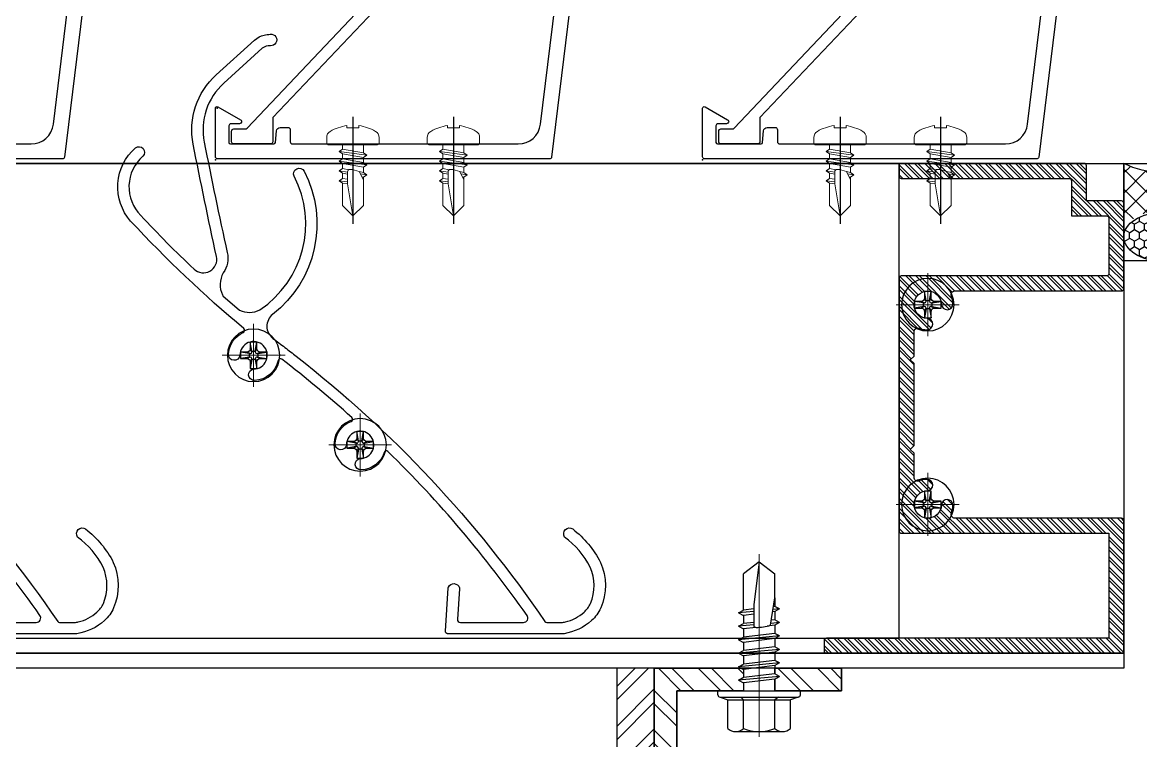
# Model space of a CAD drawing. Header units: millimetres. Extents: x 652937 to 1670132, y 1473552 to 2851037.
# Drawn here: x 720430.4 to 720579.7, y 1525808 to 1525903.7 of the extents above; entities that cross this region are included whole.
import ezdxf

# ---------------------------------------------------------------- set-up
doc = ezdxf.new("R2010")
doc.units = ezdxf.units.MM
doc.set_wipeout_variables(frame=1)
doc.linetypes.add('CENTER', pattern=[50.800000000000004, 31.75, -6.35, 6.35, -6.35])
for name, color, linetype in [('010 - ASPG_ACCESSORIES_CUT_COLOR_1', 7, 'Continuous'), ('010 - ASPG_ACCESSORIES_HATCH_', 7, 'Continuous'), ('010 - ASPG_ACCESSORIES_MAIN_COLOR_1', 7, 'Continuous'), ('010 - ASPG_ACCESSORIES_SUB_COLOR_1', 7, 'Continuous'), ('010 - ASPG_EXTR_MAIN_COLOR_2', 7, 'Continuous'), ('010 - ASPG_FRAMING_CUT_COLOR_4', 7, 'Continuous'), ('010 - ASPG_FRAMING_HATCH_', 7, 'Continuous'), ('010 - ASPG_FRAMING_MAIN_COLOR_2', 7, 'Continuous'), ('010 - ASPG_FRAMING_SUB_COLOR_2', 7, 'Continuous'), ('010 - ASPG_FRAMING_WIPEOUT_', 7, 'Continuous'), ('BOLT & SCREW', 7, 'Continuous'), ('Center Line', 7, 'CENTER')]:
    doc.layers.add(name, color=color, linetype=linetype)
doc.layers.add('010 - ASPG_ACCESSORIES_DEF_SUB', color=7, linetype='Continuous', plot=False)
doc.layers.add('010 - ASPG_EXTR_DEF_SUB', color=7, linetype='Continuous', plot=False)
doc.layers.add('12-GRID', color=7, linetype='CENTER', lineweight=13)
doc.layers.add('SCREW', color=7, linetype='Continuous', lineweight=5)

# ---------------------------------------------------------------- blocks, each defined once
blk = doc.blocks.new('*U9351')
at = {"layer": '12-GRID', "color": 7, "linetype": 'CENTER'}
for p, q in [((5.684341886080801e-14, -6.200000000000029), (5.684341886080801e-14, 2.200000000000029)), ((-4.199999999999973, -2), (4.200000000000085, -2))]:
    blk.add_line(p, q, dxfattribs=at)
at = {"layer": 'BOLT & SCREW', "color": 7}
for p, q in [((-0.2288719817826677, -1.446462371730204), (-0.4418749999998197, -0.2325000000002947)), ((-0.2288719817826677, -1.542256036434869), (-0.4418749999998197, -1.116250000000048)), ((0.2288719817822642, -1.446462371730562), (0.4418749999996946, -0.2324999999999764)), ((0.2288719817822642, -1.542256036434869), (0.4418749999996946, -1.116250000000048)), ((-0.553537628269381, -1.771128018217196), (-1.767499999999847, -1.558125000000442)), ((-0.553537628269381, -2.228871981782805), (-1.767500000000483, -2.441875000000354)), ((-0.4577439635652332, -1.771128018217196), (-0.8837500000000146, -1.558125000000442)), ((-0.4577439635652332, -2.228871981782805), (-0.8837500000000146, -2.441875000000354)), ((-0.2288719817826677, -2.457743963565131), (-0.4418749999998197, -2.883750000000271)), ((-0.2288719817821107, -2.553537628269438), (-0.4418749999998197, -3.767500000000023)), ((0.4418749999996946, -2.883750000000271), (0.2288719817829008, -2.457743963565131)), ((0.2288719817829008, -2.553537628269438), (0.4418749999999732, -3.767500000000023)), ((0.4577439635647103, -1.771128018217196), (0.8837499999994917, -1.558125000000442)), ((0.4577439635647103, -2.228871981782805), (0.8837500000001283, -2.441874999999877)), ((0.5535376282692559, -1.771128018217196), (1.767500000000001, -1.558125000000124)), ((0.5535376282692559, -2.228871981782805), (1.767500000000001, -2.441874999999877))]:
    blk.add_line(p, q, dxfattribs=at)
for points in [[(-1.767500000000006, -1.558125000000442), (-0.8837500000001342, -1.558125000000442, 0.4142135623730394), (-0.4418749999998197, -1.116250000000048), (-0.4418749999998197, -0.2325000000002947), (0.4418749999996946, -0.2324999999999764), (0.4418749999996946, -1.116250000000048, 0.4142135623731505), (0.8837500000000089, -1.558125000000442), (1.76750000000012, -1.558125000000124), (1.76750000000012, -2.441874999999877), (0.8837500000000089, -2.441874999999877, 0.414213562373095), (0.4418749999996946, -2.883750000000271), (0.4418749999999732, -3.767500000000023), (-0.4418749999998197, -3.767500000000023), (-0.4418749999998197, -2.883750000000271, 0.4142135623730397), (-0.8837500000001342, -2.441875000000354), (-1.767500000000483, -2.441875000000354)], [(0.2288719817829008, -2.457743963565131, -0.414213562373095), (0.4577439635645909, -2.228871981782805), (0.5535376282692559, -2.228871981782805), (0.5535376282692559, -1.771128018217196), (0.4577439635645909, -1.771128018217196, -0.4142135623730951), (0.228871981782105, -1.542256036434869), (0.228871981782105, -1.446462371730562), (-0.2288719817826677, -1.446462371730204), (-0.2288719817826677, -1.542256036434869, -0.4142135623730951), (-0.4577439635649944, -1.771128018217196), (-0.553537628269381, -1.771128018217196), (-0.553537628269381, -2.228871981782805), (-0.4577439635649944, -2.228871981782805, -0.4142135623730951), (-0.2288719817826677, -2.457743963565131), (-0.2288719817822698, -2.553537628269438), (0.2288719817829008, -2.553537628269438)]]:
    blk.add_lwpolyline(points, format="xyb", close=True, dxfattribs=at)
blk.add_circle((5.684341886080801e-14, -2), 3.5, dxfattribs=at)
blk = doc.blocks.new('000_ASPG_TYP_FILES_20260218-010703_FRAME_EXTR_')
at = {"layer": '010 - ASPG_FRAMING_HATCH_'}
h = blk.add_hatch(dxfattribs=at)
h.set_pattern_fill('ANSI32', scale=0.1, angle=180)
h.set_pattern_definition([(225, (0, 0), (0.6735192090801866, -0.6735192090801868), []), (225, (-0.4490130000000001, 5.498823332255506e-17), (0.6735192090801866, -0.6735192090801868), [])])
edge = h.paths.add_edge_path()
edge.add_line((1.999999996740371, 15.99999999965075), (1.999999996740371, 1.999999999941792))
edge.add_line((1.999999996740371, 1.999999999941792), (39.69999999750871, 1.999999999941792))
edge.add_arc((39.69999999730499, 1.700000000040752), 0.2999999999010399, -3.891028654834372e-08, 89.99999996109239, ccw=False)
edge.add_line((39.99999999720603, 1.699999999837019), (39.99999999720603, 0.2999999996973202))
edge.add_arc((39.69999999750872, 0.2999999996973131), 0.2999999996973131, -90.00000000000142, 1.4210854715202004e-12, ccw=False)
edge.add_line((39.69999999750871, 0), (0.2999999996973202, 0))
edge.add_arc((0.2999999996973273, 0.2999999996973273), 0.2999999996973273, 180.0000000000013, 269.99999999999864, ccw=False)
edge.add_line((0, 0.2999999996973202), (0, 17.69999999989523))
edge.add_arc((0.2999999999301508, 17.70000000012806), 0.2999999999301508, 90.00000004446741, 180.0000000444674, ccw=False)
edge.add_line((0.2999999996973202, 18.00000000005821), (22.5570233851904, 18.00000000005821))
edge.add_arc((22.5570233856712, 18.50000000026317), 0.5000000002049632, 269.9999999449049, 380.2095453190142)
edge.add_arc((26.1699999981368, 19.82999999686102), 3.349999998908497, 182.0637942974167, 200.2095453254992, ccw=False)
edge.add_arc((23.58168000320438, 19.73672835517209), 0.7599999998138507, 2.0637943418387863, 182.0637943418388, ccw=False)
edge.add_arc((26.16999999910358, 19.82999999939922), 1.830000000338361, 182.0637943388468, 447.9362056470717)
edge.add_arc((26.263271644013, 22.41831999551505), 0.7600000000549151, 87.93620564125177, 267.9362056412518, ccw=False)
edge.add_arc((26.16999999863267, 19.8300000075356), 3.349999992334041, 69.79045460402187, 87.9362056313708, ccw=False)
edge.add_arc((27.49999999788272, 23.44297661244421), 0.5000000006038865, 249.7904545688332, 359.9999999442181)
edge.add_line((27.9999999984866, 23.44297661195742), (27.9999999984866, 26.67999999993481))
edge.add_line((27.9999999984866, 26.67999999993481), (28.49999999674037, 27.17999999958556))
edge.add_line((28.49999999674037, 27.17999999958556), (27.9999999984866, 27.67999999970198))
edge.add_line((27.9999999984866, 27.67999999970198), (27.9999999984866, 38.61999999982072))
edge.add_line((27.9999999984866, 38.61999999982072), (28.49999999674037, 39.11999999993714))
edge.add_line((28.49999999674037, 39.11999999993714), (27.9999999984866, 39.62000000005355))
edge.add_line((27.9999999984866, 39.62000000005355), (27.9999999984866, 42.85702338756528))
edge.add_arc((27.49999999787862, 42.85702338707262), 0.5000000006079759, 5.645408219420843e-08, 110.2095454304945)
edge.add_arc((26.16999999884449, 46.46999999186602), 3.349999992147246, 272.0637943651193, 290.20954539329375, ccw=False)
edge.add_arc((26.263271644013, 43.88168000403675), 0.7600000000258301, 92.06379435882718, 272.0637943588272, ccw=False)
edge.add_arc((26.16999999910502, 46.47000000012492), 1.830000000339747, 272.0637943528818, 537.9362056611998)
edge.add_arc((23.58168000320438, 46.56327164435061), 0.7599999998138507, 177.9362056581612, 357.9362056581612, ccw=False)
edge.add_arc((26.16999999825318, 46.47000000263876), 3.349999999025627, 159.7904546748206, 177.9362057022633, ccw=False)
edge.add_arc((22.55702338551316, 47.7999999994954), 0.500000000434755, 339.790454661877, 450.0000000369852)
edge.add_line((22.5570233851904, 48.29999999993015), (0.2999999996973202, 48.29999999993015))
edge.add_arc((0.2999999996973095, 48.59999999962746), 0.2999999996973131, 179.9999999999987, 270.00000000000205, ccw=False)
edge.add_line((0, 48.59999999962747), (0, 59.99999999994179))
edge.add_arc((0.2999999996973202, 59.99999999994179), 0.2999999996973202, 90, 180, ccw=False)
edge.add_line((0.2999999996973202, 60.29999999963911), (4.999999997438863, 60.29999999963911))
edge.add_line((4.999999997438863, 60.29999999963911), (4.999999997438863, 64.99999999959255))
edge.add_arc((5.299999997369017, 64.99999999982538), 0.2999999999301544, 90.0000000444681, 180.0000000444674, ccw=False)
edge.add_line((5.299999997136183, 65.29999999975553), (29.99999999883585, 65.29999999975553))
edge.add_line((29.99999999883585, 65.29999999975553), (29.99999999883585, 63.59999999997672))
edge.add_arc((29.69999999890567, 63.59999999974391), 0.2999999999301721, -89.99999995552861, 4.4463320136856055e-08, ccw=False)
edge.add_line((29.69999999913853, 63.29999999981374), (7.299999997485429, 63.29999999981374))
edge.add_arc((7.29999999771826, 62.99999999988358), 0.2999999999301508, 90.00000004446738, 180.0000000444674)
edge.add_line((6.999999997788109, 62.99999999965075), (6.999999997788109, 58.29999999969732))
edge.add_line((6.999999997788109, 58.29999999969732), (2.300000000162981, 58.29999999969732))
edge.add_arc((2.299999998300336, 57.99999999813735), 0.3000000015599653, 89.99999964426098, 179.999999644261)
edge.add_line((1.999999996740371, 58), (1.999999996740371, 50.60000000003492))
edge.add_arc((2.299999998533172, 50.60000000166475), 0.3000000017928013, 180.000000311273, 270.0000003112706)
edge.add_line((2.300000000162981, 50.29999999987194), (29.69999999913853, 50.29999999987194))
edge.add_arc((29.6999999989348, 49.9999999999709), 0.299999999901047, -3.890897914970992e-08, 89.99999996109108, ccw=False)
edge.add_line((29.99999999883585, 49.99999999976717), (29.99999999883585, 26.67999999993481))
edge.add_line((29.99999999883585, 26.67999999993481), (29.99999999883585, 16.29999999981374))
edge.add_arc((29.6999999989057, 16.2999999995809), 0.2999999999301508, -89.99999995553259, 4.446741286301403e-08, ccw=False)
edge.add_line((29.69999999913853, 15.99999999965075), (1.999999996740371, 15.99999999965075))
at = {"layer": '010 - ASPG_FRAMING_CUT_COLOR_4', "color": 7}
blk.add_lwpolyline([(1.999999996740371, 15.99999999965075), (1.999999996740371, 1.999999999941792), (39.69999999750871, 1.999999999941792, -0.4142135623731089), (39.99999999720603, 1.699999999837019), (39.99999999720603, 0.2999999996973202, -0.4142135623731089), (39.69999999750871, 0), (0.2999999996973202, 0, -0.4142135623730811), (0, 0.2999999996973202), (0, 17.69999999989523, -0.4142135623730951), (0.2999999996973202, 18.00000000005821), (22.5570233851904, 18.00000000005821, 0.5217296884731124), (23.02624112786725, 18.67272727261297, -0.07934163687482358), (22.82217297761235, 19.70935906958766, -1), (24.34118702879641, 19.76409764075652, 2.296345716993233), (26.23590235819574, 21.65881296969019, -1), (26.29064092983026, 23.17782702133991, -0.0793416368716021), (27.32727272447664, 22.9737588702119, 0.5217296884801942), (27.9999999984866, 23.44297661195742), (27.9999999984866, 26.67999999993481), (28.49999999674037, 27.17999999958556), (27.9999999984866, 27.67999999970198), (27.9999999984866, 38.61999999982072), (28.49999999674037, 39.11999999993714), (27.9999999984866, 39.62000000005355), (27.9999999984866, 42.85702338756528, 0.5217296884727316), (27.32727272447664, 43.3262411293108, -0.07934163687522733), (26.29064092983026, 43.122172978241, -1), (26.23590235819574, 44.64118702983251, 2.296345716995783), (24.34118702879641, 46.53590235876618, -1), (22.82217297761235, 46.59064092993503, -0.07934163687201433), (23.02624112786725, 47.62727272690972, 0.5217296884786579), (22.5570233851904, 48.29999999993015), (0.2999999996973202, 48.29999999993015, -0.4142135623731158), (0, 48.59999999962747), (0, 59.99999999994179, -0.414213562373095), (0.2999999996973202, 60.29999999963911), (4.999999997438863, 60.29999999963911), (4.999999997438863, 64.99999999959255, -0.4142135623730879), (5.299999997136183, 65.29999999975553), (29.99999999883585, 65.29999999975553), (29.99999999883585, 63.59999999997672, -0.4142135623730533), (29.69999999913853, 63.29999999981374), (7.299999997485429, 63.29999999981374, 0.4142135623730949), (6.999999997788109, 62.99999999965075), (6.999999997788109, 58.29999999969732), (2.300000000162981, 58.29999999969732, 0.4142135623730948), (1.999999996740371, 58), (1.999999996740371, 50.60000000003492, 0.4142135623730845), (2.300000000162981, 50.29999999987194), (29.69999999913853, 50.29999999987194, -0.4142135623730951), (29.99999999883585, 49.99999999976717), (29.99999999883585, 26.67999999993481), (29.99999999883585, 16.29999999981374, -0.4142135623730951), (29.69999999913853, 15.99999999965075)], format="xyb", close=True, dxfattribs=at)
at = {"color": 7}
for p in [(26.16999999736436, 48.46999999973923), (26.16999999736436, 21.82999999966705)]:
    blk.add_blockref('*U9351', p, dxfattribs=at)
blk = doc.blocks.new('PZG35-9D5')
at = {"layer": 'Center Line', "color": 7}
blk.add_line((1.4210854715202e-14, 3.733653355866409), (1.4210854715202e-14, -10.53404386090006), dxfattribs=at)
at = {"layer": 'SCREW', "color": 7}
for p, q in [((-1.399999999999963, 2.842170943040401e-14), (-1.399999999999963, -1.090192378864657)), ((1.399999999999991, 0), (1.399999999999991, -0.5901923788647139)), ((-1.850000000000009, -1.399999999999977), (1.850000000000037, -0.8999999999999773)), ((-1.850000000000009, -1.399999999999977), (-1.399999999999963, -1.090192378864685)), ((-1.850000000000009, -1.399999999999977), (-1.399999999999963, -1.709807621135297)), ((-1.399999999999963, -1.090192378864685), (1.399999999999991, -0.5901923788646855)), ((-1.399999999999963, -1.709807621135297), (1.399999999999991, -1.209807621135297)), ((1.850000000000037, -0.8999999999999773), (1.399999999999991, -0.5901923788646855)), ((1.850000000000037, -0.8999999999999773), (1.399999999999991, -1.209807621135297)), ((1.399999999999991, -1.209807621135269), (1.399999999999991, -1.890192378864725)), ((-1.850000000000009, -2.699999999999989), (1.850000000000037, -2.199999999999989)), ((-1.850000000000009, -2.699999999999989), (-1.399999999999963, -2.390192378864697)), ((-1.850000000000009, -2.699999999999989), (-1.399999999999963, -3.009807621135309)), ((-1.399999999999963, -1.709807621135269), (-1.399999999999963, -2.390192378864697)), ((-1.399999999999963, -2.390192378864697), (1.399999999999991, -1.890192378864697)), ((-1.399999999999963, -3.009807621135309), (1.399999999999991, -2.509807621135309)), ((1.850000000000037, -2.199999999999989), (1.399999999999991, -1.890192378864697)), ((1.850000000000037, -2.199999999999989), (1.399999999999991, -2.509807621135309)), ((1.399999999999991, -2.50980762113528), (1.399999999999991, -3.190192378864708)), ((-1.850000000000009, -4), (-1.399999999999963, -3.690192378864708)), ((-1.850000000000009, -4), (-0.9911470940920566, -3.883938796498938)), ((-1.850000000000009, -4), (-1.399999999999963, -4.30980762113532)), ((-1.399999999999963, -3.009807621135309), (-1.399999999999963, -3.690192378864708)), ((-1.399999999999963, -3.690192378864708), (-0.8446989986695002, -3.591031485769975)), ((-1.399999999999963, -4.30980762113532), (-1.184865735341859, -4.271390788160659)), ((-1.399999999999963, -4.309807621135349), (-1.399999999999963, -8.099999999999966)), ((0.5619885887190463, -3.339837273736322), (1.399999999999991, -3.190192378864708)), ((0.7141825614195483, -3.653488843051434), (1.850000000000037, -3.5)), ((0.7141825614195483, -3.932275020881832), (1.399999999999991, -3.80980762113532)), ((1.850000000000037, -3.5), (1.399999999999991, -3.190192378864708)), ((1.850000000000037, -3.5), (1.399999999999991, -3.80980762113532)), ((1.399999999999991, -3.809807621135349), (1.399999999999991, -4.490192378864691)), ((0.7141825614195483, -4.612659778611231), (1.399999999999991, -4.49019237886472)), ((0.7141825614195483, -4.953488843051389), (1.850000000000037, -4.800000000000011)), ((0.7141825614195483, -5.232275020881843), (1.399999999999991, -5.109807621135332)), ((1.850000000000037, -4.800000000000011), (1.399999999999991, -4.49019237886472)), ((1.850000000000037, -4.800000000000011), (1.399999999999991, -5.109807621135332)), ((1.399999999999991, -5.109807621135332), (1.399999999999991, -8.099999999999966)), ((1.4210854715202e-14, -9.5), (-1.399999999999963, -8.099999999999966)), ((1.4210854715202e-14, -9.5), (1.399999999999991, -8.099999999999966))]:
    blk.add_line(p, q, dxfattribs=at)
blk.add_lwpolyline([(1.4210854715202e-14, -9.5), (0.7141825614195483, -5.232275020881843), (0.7141825614195483, -3.600899293750615, 0.4176573264866609), (0.4106596181599826, -3.300919979679151, 0.1081021898226624), (-0.8446989986694433, -3.591031485769975), (-1.399999999999991, -4.701675652739141)], format="xyb", dxfattribs=at)
blk = doc.blocks.new('*U9352')
at = {"layer": 'SCREW', "color": 7}
blk.add_lwpolyline([(3.026373332565058, 1.780836269555209, 0.09905967801670053), (0.7999999999999687, 2.546427498927414), (0.7999999999999687, 2.274284095813357), (-0.800000000000054, 2.274284095813357), (-0.800000000000054, 2.546427498927414, 0.09905967801670058), (-3.026373332565143, 1.780836269555209, 0.2665876613401604), (-3.500000000000043, 0.9556546004010897), (-3.500000000000043, 0.1999999999999886, 0.4142135623730938), (-3.300000000000054, 0), (3.299999999999997, 0, 0.4142135623731049), (3.499999999999986, 0.1999999999999886), (3.499999999999957, 0.9556546004010897, 0.2665876613401604)], format="xyb", close=True, dxfattribs=at)
blk.add_blockref('PZG35-9D5', (-1.4210854715202e-14, 0), dxfattribs=at)
blk = doc.blocks.new('*U9355')
at = {"color": 7}
blk.add_point((0, 0), dxfattribs=at)
at = {"layer": '010 - ASPG_ACCESSORIES_MAIN_COLOR_1', "color": 7}
blk.add_lwpolyline([(-39.69999999902211, -0.5999999995172398, 0.4142135623731156), (-39.99999999883585, -0.8999999995638059), (-39.99999999883585, -7.366962144914214, 0.5773502691897371), (-39.65044321701862, -7.568778847059366), (-36.64260295056738, -5.832201459393036, 0.7673269879794871), (-36.78520590183325, -5.299999999645297), (-37.89999999874271, -5.299999999645297, -0.4142135623735732), (-38.19999999902211, -4.999999999656938), (-38.19999999902211, -2.799999999587089, -0.4142135623730951), (-37.99999999883585, -2.59999999951724), (-32.18326623388566, -2.59999999951724, -0.3888787318530097), (-31.98402729420923, -2.782568851142787), (-31.8474567013327, -4.343577870872468, 0.3888787318530089), (-31.34935935237445, -4.799999999528882), (-30.29999999911524, -4.799999999528882, 0.4142135623732408), (-29.99999999883585, -4.499999999540523), (-29.99999999883585, -2.899999999505599, -0.4142135623731785), (-29.69999999902211, -2.59999999951724), (0.4107479506637901, -2.59999999951724, -0.3789692262628873), (3.38851808081381, -5.235465979035143), (7.952927200356498, -42.5207682372482, 0.4465929586642906), (11.6177961837966, -45.07649022702281, -0.4898018444424612), (16.07846395508386, -48.68238816667036), (16.06490363762714, -49.36225294566866, -0.1824796859550777), (15.80227640201338, -50.01801436272836, -0.2679491924113072), (15.32539491611533, -50.16829426406803, 1.122114645179816), (15.09990952932276, -52.3421093734276, 0.4050039718497206), (18.0645059288945, -49.40213623346681), (18.07806624681689, -48.72227145435209, 0.4898054953707174), (11.15966573380865, -43.12966807454978, -0.4465970485362636), (9.938031048281118, -42.27776159492242), (4.866356541635469, -0.8481197821154633, 0.3641755342157969), (4.570876519894227, -0.5999999995172398)], format="xyb", close=True, dxfattribs=at)
at = {"layer": '010 - ASPG_EXTR_DEF_SUB', "color": 7}
for p in [(-39.99999999883585, -0.4999999995172402), (43.44495566345738, -76.89999999944341), (43.44495566345738, -77.49999999954052)]:
    blk.add_point(p, dxfattribs=at)
at = {"layer": '010 - ASPG_EXTR_MAIN_COLOR_2', "color": 7}
blk.add_lwpolyline([(11.37409105408005, -48.15170148877115), (11.47245816211216, -47.43577758665815), (12.17779493960552, -47.55667202338264), (12.29266474000178, -46.78670596401826, -0.5355375090189683), (14.1918134491425, -49.16870282323253, 0.9915718169393263), (15.66379558271728, -49.57599316951273, 1.157025413028558), (8.792231505503878, -48.77291728999153, -0.6885576205791355), (8.274611146422103, -48.98797988444021), (-17.14292736421339, -22.16859813180672), (-32.34153279638849, -6.131750148785431), (-32.34153279638849, -2.899999981694054, 0.4143115081626392), (-32.64163311407901, -2.59999999951724), (-37.54163311352022, -2.59999999951724, 0.4141156188887998), (-37.84153278893791, -2.899999981635847), (-37.84153278893791, -4.299999988411218, 0.4142135623731781), (-37.54153279098682, -4.599999986478724), (-35.98884801496752, -4.599999986478724, -0.205894629290155), (-35.77110154624097, -4.693635078269653), (33.22969053988345, -77.49999999954052), (43.14495566324331, -77.49999999954052, 0.6681786376628355), (43.35708769806661, -76.98786796536915), (40.5215537941549, -74.1523340573247, 0.6681786381757795), (40.00942175951786, -74.36446609156592), (40.00942175951786, -75.99999999802712), (33.87471885257401, -75.99999999802712), (11.86384030175395, -52.7751643466243, -0.5583539238224016), (12.08261241135187, -51.95244935475676, 0.7662751832817146), (12.03674733010121, -50.39291741001107, -0.4385828234445206), (10.70630855322815, -48.05207626283555)], format="xyb", close=True, dxfattribs=at)
at = {"layer": 'SCREW', "color": 7, "rotation": 180}
for p in [(-21.64901723782532, -2.499999999924694), (-8.237076249206439, -2.499999999924694)]:
    blk.add_blockref('*U9352', p, dxfattribs=at)
blk = doc.blocks.new('*U6676')
at = {"color": 7}
blk.add_wipeout([(1083, 4.000000001158696), (60.00000000297592, 4.000000000000227), (60.00000000297592, 69.29999999999995), (1083, 69.30000000115865)], dxfattribs=at).dxf.layer = '010 - ASPG_FRAMING_WIPEOUT_'
at = {"layer": '010 - ASPG_FRAMING_MAIN_COLOR_2', "color": 7}
blk.add_lwpolyline([(1053.000000001164, 69.3000000011585), (90.00000000181171, 69.3), (90.00000000181171, 6), (1053.000000001164, 6.000000001158494)], close=True, dxfattribs=at)
at = {"layer": '010 - ASPG_FRAMING_SUB_COLOR_2', "color": 7}
for points in [[(1083, 4.000000001158494), (60.00000000297587, 4), (60.00000000297587, 69.3), (1083, 69.3000000011585)], [(60.00000000297587, 2.000000000715772), (60.00000000297587, 4), (1083, 4.000000001158494), (1083, 2.000000001874266)]]:
    blk.add_lwpolyline(points, close=True, dxfattribs=at)
at = {"color": 7, "xscale": -1, "rotation": 180}
for p in [(936.7703094601164, 69.3), (1001.770309460116, 69.3), (1066.770309460117, 69.3)]:
    blk.add_blockref('*U9355', p, dxfattribs=at)
at = {"color": 7, "xscale": -1}
blk.add_blockref('000_ASPG_TYP_FILES_20260218-010703_FRAME_EXTR_', (1083, 4.000000001158494), dxfattribs=at)
blk = doc.blocks.new('*U8774')
at = {"layer": '010 - ASPG_EXTR_DEF_SUB', "color": 7}
blk.add_point((845, -1.627569190532085e-10), dxfattribs=at)
at = {"layer": '010 - ASPG_EXTR_MAIN_COLOR_2', "color": 7}
for points in [[(812.4679041211493, 68.56714037127205), (820.8611929877661, 68.56714037133025, -0.6073848710044985), (821.3521102210507, 67.62217621309793, -0.04582868044492008), (802.7838222887367, 45.76076047351927, -0.5604921351226578)], [(790.561955856625, 33.06505110449035, 0.07704788012868193), (823.7415275620297, 68.43644483814825, -0.2476739044870795), (823.9891886156984, 68.56714037127205), (825.9840893819928, 68.56714037127205, -0.04413111325910057), (826.4728248161264, 68.50458020218758, -0.1258462906385483), (828.9636769010685, 67.20642238188412, -0.09885145914925667), (829.8173400671221, 66.03380806525348, -0.2058282691334744), (829.7936664214358, 61.20460651107243, -0.1151163694662807), (826.3683241284452, 57.18072180562996, 0.822373071447778), (827.4550462905318, 56.10392398622463, 0.109184526549196), (831.1486009340733, 60.55948756876279, 0.2083234795678962), (831.1894268463366, 66.64026457492838, 0.1005277992320483), (829.9723091390915, 68.31671042166528, 0.1451157280627245), (826.2923091310076, 70.06714037133025), (810.7587749278173, 70.06714037133025, 0.4336592857269459)]]:
    blk.add_lwpolyline(points, format="xyb", dxfattribs=at)
blk.add_lwpolyline([(875.7587749278173, 70.06714037131773, 0.4336592857269459), (875.4594267569482, 69.74737493497109), (875.8413778650574, 63.96271307488227, 0.0820690263538202), (875.8636512933299, 63.86745857017836, 0.7206537881255028), (877.3290865048766, 63.97254170024557, 0.07922428198988747), (877.3377835312858, 64.0666167051068), (877.0687732263468, 68.14078645618888, -0.4336592857264138), (877.4679041211493, 68.56714037125953), (885.8611929877661, 68.56714037131773, -0.6073848710044985), (886.3521102210507, 67.62217621308541, -0.04582868044492008), (867.7838222887367, 45.76076047350675, -0.5604921351226578), (867.2875053561293, 45.88571992116071, 0.3178599151680848), (864.2119114198722, 48.23749049509665, 0.9532878111822051), (864.0820726789534, 46.71593409550864, -2.423003988231831), (862.2580695222132, 44.89173717530234, 0.9523147976297285), (860.7363446820527, 44.76348824829351, 0.3008214087947553), (862.8898747372441, 41.7552902542639, -0.5604921351218277), (862.9835184067488, 41.25212405489314, -0.01942473842078824), (853.6239250916988, 33.46052617039554, -0.5525007933269362), (853.1474985848181, 33.63667257969523, 0.3444609008774969), (849.9894988052547, 36.29767865979834, 0.9520149233436535), (849.8615776561201, 34.77593409550632, -2.42318646531747), (848.0375749985687, 32.95193143760575, 0.9520149233867892), (846.5158304339275, 32.82401028876215, 0.2853998218446234), (848.4930240777321, 29.8885144826027, -0.5533776808031501), (848.5629085102119, 29.38496566239068, 0.03067395406819984), (833.4630128806457, 15.05729964539664, 0.4171002255848137), (834.114368729759, 5.27296420502266, 0.9355530918984264), (835.0966641549021, 6.406584819557835, -0.4344100119147308), (834.803354519885, 14.2947661746994, -0.01499848524836865), (841.9205648060888, 21.45455419174418, -0.7383485292466446), (844.917139344383, 19.76412730298493, 0.004917316774645771), (841.8066999851726, 4.803864106256739, 0.2636109069979271), (844.8802099335007, -4.460317215171884), (849.9957336951047, -9.084236265031862, 0.1258843890439943), (851.2677612504922, -9.753782964357882, 0.04427494949630078), (852.0895440597087, -9.866966023156195, 1.107654826573523), (852.1254592109472, -8.331805701704937, -0.2155958426847688), (851.0232266592793, -7.99102541704174), (845.8860520706512, -3.347536196396462, -0.2636109069978752), (843.2782254475169, 4.512981288437956, -0.004854851929905817), (846.34138361644, 19.25507699984614, 0.2339601468136614), (845.8154424866661, 21.9548734380633, -0.2408104543272742), (845.7103134100325, 24.90310810670512, -0.1041570884704408), (845.7846048693173, 25.00194829802517), (847.99301963998, 26.93374890846921, -0.2290212912668875), (850.7006792640314, 26.88725557010643, -0.3817208427142056), (855.2736195935868, 9.069098417426218, 0.9773819303748196), (856.6203112956136, 8.407760736253337, 0.3611050424324235), (852.4081621826626, 27.50327562541956, -0.4961260631527202), (852.4429225292988, 30.68812541728862, 0.003188108562510474), (854.0558096300811, 31.90200527403526, -0.00282652430436861), (855.561955856625, 33.06505110447783, 0.07704788012868193), (888.7415275620297, 68.43644483813573, -0.2476739044870795), (888.9891886156984, 68.56714037125953), (890.9840893819928, 68.56714037125953, -0.04413111325910057), (891.4728248161264, 68.50458020217506, -0.1258462906385483), (893.9636769010685, 67.2064223818716, -0.09885145914925667), (894.8173400671221, 66.03380806524096, -0.2058282691334744), (894.7936664214358, 61.20460651105991, -0.1151163694662807), (891.3683241284452, 57.18072180561744, 0.822373071447778), (892.4550462905318, 56.10392398621211, 0.109184526549196), (896.1486009340733, 60.55948756875027, 0.2083234795678962), (896.1894268463366, 66.64026457491586, 0.1005277992320483), (894.9723091390915, 68.31671042165276, 0.1451157280627245), (891.2923091310076, 70.06714037131773)], format="xyb", close=True, dxfattribs=at)
at = {"color": 7, "rotation": 179.999999999989}
for p in [(864.0868637450039, 42.88714037126651), (849.8663687226363, 30.94714037126418)]:
    blk.add_blockref('*U9351', p, dxfattribs=at)
blk = doc.blocks.new('W-1-PP18-ST_ENT3_REV02_20260413-054934_PP18_ENT3_ASPG_MAIN_PL')
at = {"color": 7}
blk.add_blockref('*U6676', (19167, 1203), dxfattribs=at)
at = {"color": 7, "xscale": -1, "rotation": 180}
blk.add_blockref('*U8774', (19284.00334731583, 1279.666962144896), dxfattribs=at)
blk = doc.blocks.new('010 - ASPG_ACCESSORIES_SLICON_SEALANT_CUT-VIEW')
at = {"layer": '010 - ASPG_ACCESSORIES_HATCH_'}
h = blk.add_hatch(dxfattribs=at)
h.set_pattern_fill('HONEY', scale=0.238199238234654, angle=-2.544443745170813e-14)
h.set_pattern_definition([(360, (-201291.0810680636, 911815.7645836804), (1.134423872092541, 0.6549599250656581), [0.7562825813950264, -1.512565162790053]), (119.9999999999998, (-201291.0810680636, 911815.7645836804), (-1.134423869613882, 0.6549599293588204), [0.7562825813950254, -1.512565162790051]), (59.99999999999977, (-201291.0810680636, 911815.7645836804), (2.478658017503072e-09, 1.309919854424478), [-1.512565162790051, 0.7562825813950254])])
edge = h.paths.add_edge_path()
edge.add_ellipse((-9.777591531397775, -4.999999999301508), major_axis=(3.367431616097697e-14, -4.999999999272405), ratio=0.6444816938462435, start_angle=0, end_angle=360)
h = blk.add_hatch(dxfattribs=at)
h.set_pattern_fill('ANSI37', scale=0.5954980955866349, angle=-2.544443745170813e-14)
h.set_pattern_definition([(44.99999999999989, (-201311.0810680636, 911815.5149616787), (-1.336931354494224, 1.336931354494228), []), (134.9999999999999, (-201311.0810680636, 911815.5149616787), (-1.336931354494228, -1.336931354494223), [])])
edge = h.paths.add_edge_path()
edge.add_ellipse((-9.527969529503025, -4.999999999301508), major_axis=(3.368707168119893e-14, -4.999999999272405), ratio=0.6444816938462435, start_angle=0, end_angle=180)
edge.add_line((-9.527969529503025, -2.328306436538696e-10), (-1.164153218269348e-10, -2.328306436538696e-10))
edge.add_arc((9.899917497765273, -4.999999999301508), 11.09091368915029, 513.2037265690325, 566.796273431796)
edge.add_line((-1.164153218269348e-10, -9.999999998835847), (-9.527969529503025, -9.999999998835847))
at = {"layer": '010 - ASPG_ACCESSORIES_CUT_COLOR_1', "color": 7}
blk.add_ellipse((-9.777591531397775, -4.999999999301508), major_axis=(3.367431616097697e-14, -4.999999999272405), ratio=0.6444816938462435, dxfattribs=at)
at = {"layer": '010 - ASPG_ACCESSORIES_DEF_SUB', "color": 7, "transparency": 33554457}
blk.add_lwpolyline([(-1.164153218269348e-10, -9.999999998835847), (-13.00000000011642, -9.999999998835847), (-13.00000000011642, 0), (-1.164153218269348e-10, 0)], close=True, dxfattribs=at)
at = {"layer": '010 - ASPG_FRAMING_SUB_COLOR_2', "color": 7}
blk.add_lwpolyline([(-9.77759153128136, -9.999999998835847), (-1.164153218269348e-10, -9.999999998835847, -0.2381992382621886), (-1.164153218269348e-10, -2.328306436538696e-10), (-9.77759153128136, -2.328306436538696e-10)], format="xyb", dxfattribs=at)
blk = doc.blocks.new('*U8431')
at = {"layer": '12-GRID', "color": 7, "linetype": 'CENTER'}
blk.add_line((0, 6.142561988594025), (0, -18.19999999999891), dxfattribs=at)
at = {"layer": 'BOLT & SCREW', "color": 7}
for p, q in [((-4.170000000000073, 5.049999999999272), (-4.170000000000073, 1.200000000000728)), ((3.127500000000509, 5.450000000000728), (-3.127500000000509, 5.450000000000728)), ((-2.084999999999127, 5.049999999999272), (-2.084999999999127, 1.200000000000728)), ((2.084999999999127, 5.049999999999272), (2.084999999999127, 1.200000000000728)), ((4.170000000000073, 5.049999999999272), (4.170000000000073, 1.200000000000728)), ((-5.5, 0.5499999999992724), (-5.5, 0)), ((5.5, 0), (-5.5, 0)), ((-5.200000000000728, 0.8500000000003638), (-4.170000000000073, 1.200000000000728)), ((5.200000000000728, 0.8500000000003638), (-5.200000000000728, 0.8500000000003638)), ((4.170000000000073, 1.200000000000728), (-4.170000000000073, 1.200000000000728)), ((-2.57630675031578, 0.8500000000003638), (-2.084999999999127, 1.200000000000728)), ((-2.084999999999127, -1.547816335794778), (-2.084999999999127, 0)), ((2.44630675031658, 0.8500000000003638), (2.084999999999127, 1.200000000000728)), ((2.084999999999013, -1.047816335789321), (2.084999999999127, 0)), ((5.200000000000728, 0.8500000000003638), (4.170000000000073, 1.200000000000728)), ((5.5, 0.5499999999992724), (5.5, 0)), ((-2.729999999999563, -1.899999999995998), (2.729999999999563, -1.399999999995998)), ((-2.084999999999127, -1.547816335789321), (2.084999999999127, -1.047816335789321)), ((2.729999999999563, -1.399999999995998), (2.084999999999127, -1.047816335789321)), ((2.729999999999563, -1.399999999995998), (2.084999999999127, -1.752183664200857)), ((-2.729999999999563, -1.899999999995998), (-2.084999999999127, -1.547816335789321)), ((-2.729999999999563, -1.899999999995998), (-2.084999999999127, -2.252183664200857)), ((-2.084999999999127, -2.252183664200857), (2.084999999999127, -1.752183664200857)), ((-2.084999999999013, -3.347816335790412), (-2.084999999999127, -2.252183664206314)), ((-2.084999999999127, -3.347816335790412), (2.084999999999127, -2.847816335790412)), ((2.084999999999013, -2.847816335790412), (2.0849999999989, -1.752183664201084)), ((2.729999999999563, -3.19999999999709), (2.084999999999127, -2.847816335790412)), ((-2.729999999999563, -3.69999999999709), (2.729999999999563, -3.19999999999709)), ((-2.729999999999563, -3.69999999999709), (-2.084999999999127, -3.347816335790412)), ((-2.729999999999563, -3.69999999999709), (-2.084999999999127, -4.052183664201948)), ((-2.084999999999127, -4.052183664201948), (2.084999999999127, -3.552183664201948)), ((-2.0849999999989, -5.147816335791504), (-2.084999999999013, -4.052183664201948)), ((2.729999999999563, -3.19999999999709), (2.084999999999127, -3.552183664201948)), ((2.084999999999241, -4.647816335791504), (2.084999999999241, -3.552183664201948)), ((-2.729999999999563, -5.499999999998181), (2.729999999999563, -4.999999999998181)), ((-2.729999999999563, -5.499999999998181), (2.729999999999563, -4.999999999998181)), ((-2.729999999999563, -5.499999999998181), (-2.084999999999127, -5.147816335791504)), ((-2.729999999999563, -5.499999999998181), (-2.084999999999127, -5.147816335791504)), ((-2.729999999999563, -5.499999999998181), (-2.084999999999127, -5.852183664203039)), ((-2.729999999999563, -5.499999999998181), (-2.084999999999127, -5.852183664203039)), ((-2.084999999999127, -5.147816335791504), (2.084999999999127, -4.647816335791504)), ((-2.084999999999127, -5.147816335791504), (2.084999999999127, -4.647816335791504)), ((-2.084999999999127, -5.852183664203039), (2.084999999999127, -5.352183664203039)), ((-2.084999999999127, -5.852183664203039), (2.084999999999127, -5.352183664203039)), ((-2.084999999999127, -6.947816335792595), (-2.0849999999989, -5.852183664203039)), ((-2.084999999999127, -6.947816335792595), (-2.084999999999127, -5.852183664203039)), ((2.729999999999563, -4.999999999998181), (2.084999999999127, -4.647816335791504)), ((2.729999999999563, -4.999999999998181), (2.084999999999127, -4.647816335791504)), ((2.729999999999563, -4.999999999998181), (2.084999999999127, -5.352183664203039)), ((2.729999999999563, -4.999999999998181), (2.084999999999127, -5.352183664203039)), ((2.084999999999127, -6.447816335792595), (2.084999999999127, -5.352183664203039)), ((2.084999999999127, -6.447816335792595), (2.084999999999241, -5.352183664203039)), ((-2.729999999999563, -7.299999999999272), (2.729999999999563, -6.799999999999272)), ((-2.729999999999563, -7.299999999999272), (-2.084999999999127, -6.947816335792595)), ((-2.729999999999563, -7.299999999999272), (-2.084999999999127, -7.652183664204131)), ((-2.084999999999127, -6.947816335792595), (2.084999999999127, -6.447816335792595)), ((-2.084999999999127, -7.652183664204131), (2.084999999999127, -7.152183664204131)), ((2.729999999999563, -6.799999999999272), (2.084999999999127, -6.447816335792595)), ((2.729999999999563, -6.799999999999272), (2.084999999999127, -7.152183664204131)), ((2.084999999999127, -8.247816335793686), (2.084999999999127, -7.152183664204131)), ((-2.729999999999563, -9.099999999998545), (-2.084999999999127, -8.747816335793686)), ((-2.084999999999127, -8.747816335793686), (-2.084999999999127, -7.652183664204131)), ((-2.084999999999127, -8.747816335793686), (-1.064489079482883, -8.605286877620529)), ((0.4333070988686814, -8.43729858455481), (2.084999999999127, -8.247816335793686)), ((0.7141825614198751, -8.775605983184505), (2.729999999999563, -8.599999999998545)), ((0.7141825614198751, -9.102437496409038), (2.084999999999127, -8.952183664205222)), ((2.729999999999563, -8.599999999998545), (2.084999999999127, -8.247816335793686)), ((2.729999999999563, -8.599999999998545), (2.084999999999127, -8.952183664205222)), ((2.084999999999127, -10.04781633579296), (2.084999999999127, -8.952183664205222)), ((-2.729999999999563, -9.099999999998545), (-1.568355612604137, -8.982641209644498)), ((-2.729999999999563, -9.099999999998545), (-2.084999999999127, -9.452183664205222)), ((-2.084999999999127, -9.452183664205222), (-1.629698446698967, -9.388594061787444)), ((-2.084999999999127, -10.54781633579296), (-2.084999999999127, -9.452183664205222)), ((0.7141825614198751, -10.20507654483481), (2.084999999999127, -10.04781633579296)), ((0.7141825614198751, -10.57560598318378), (2.729999999999563, -10.39999999999964)), ((2.729999999999563, -10.39999999999964), (2.084999999999127, -10.04781633579296)), ((2.729999999999563, -10.39999999999964), (2.084999999999127, -10.75218366420449)), ((-2.729999999999563, -10.89999999999964), (-2.084999999999127, -10.54781633579296)), ((-2.729999999999563, -10.89999999999964), (-1.844567201240352, -10.81054635710279)), ((-2.729999999999563, -10.89999999999964), (-2.084999999999127, -11.25218366420449)), ((-2.084999999999127, -10.54781633579296), (-1.798826981090315, -10.50784803706301)), ((-2.084999999999127, -11.25218366420449), (-1.907557413303948, -11.22740118002912)), ((-2.084999999999127, -12.40167565273805), (-2.084999999999127, -11.25218366420449)), ((0.7141825614198751, -10.90243749640831), (2.084999999999127, -10.75218366420449)), ((2.084999999999127, -10.75218366420449), (2.084999999999127, -15.59999999999854)), ((-2.084999999999127, -12.40167565273805), (-2.084999999999127, -15.59999999999854)), ((0, -17.19999999999891), (-2.084999999999127, -15.59999999999854)), ((0, -17.19999999999891), (2.084999999999127, -15.59999999999854))]:
    blk.add_line(p, q, dxfattribs=at)
blk.add_lwpolyline([(0, -17.19999999999891), (0.7141825614198751, -11.45704931750151), (0.7141825614198751, -8.736688384093213, 0.4176573264866609), (0.4106596181591158, -8.436709070021607, 0.07099332720072511), (-1.529698998669119, -8.726820576112004), (-2.084999999999127, -12.40167565273805)], format="xyb", dxfattribs=at)
for centre, radius, start, end in [((-3.127500000000509, 3.891492187500262), 1.55850781249987, 48.01707852331997, 131.98292147668), ((0, -0.1840312499989523), 5.634031249999114, 68.2799117114248, 111.7200882885752), ((3.127500000000509, 3.891492187500262), 1.558507812499965, 48.01707852331997, 131.98292147668), ((-5.200000000000728, 0.5499999999992724), 0.3, 90, 180), ((5.200000000000728, 0.5499999999992724), 0.3, 0, 90)]:
    blk.add_arc(centre, radius, start, end, dxfattribs=at)
blk = doc.blocks.new('000_ASPG_TYP_FILES__ASPG_BK_TYPE_1')
at = {"layer": '010 - ASPG_ACCESSORIES_HATCH_'}
h = blk.add_hatch(dxfattribs=at)
h.set_pattern_fill('ANSI32', scale=10, angle=360)
h.set_pattern_definition([(315, (-21437.95921343371, -50286.00325589178), (-2.651650429449554, -2.651650429449553), []), (315, (-21436.19144648369, -50286.00325589178), (-2.651650429449554, -2.651650429449553), [])])
h.paths.add_polyline_path([(2.273743415770468e-10, -31.40024941744377), (3.000000000156434, -31.40024941744377), (3.000000000156433, -50.00000000023283), (0, -50.00000000023283)])
h.paths.add_polyline_path([(0, -2.78305378742516e-10), (11.78062006374603, -2.78305378742516e-10), (11.91500000004453, -0.1825785293985973), (11.91500000004453, -1.247816336041069), (11.27000000019507, -1.60000000033142), (11.91500000004453, -1.952183664621771), (11.91500000004453, -3.000000000321052), (3.000000000156433, -3.000000000321052), (3.000000000156433, -23.40024941740558), (2.273736754432321e-10, -23.40024941740558)])
h.paths.add_polyline_path([(16.08500000020285, -1.452183664519907), (16.73000000005231, -1.100000000229556), (16.08500000020285, -0.7478163361665793), (16.08500000020285, -2.78305378742516e-10), (25.00000000009095, -2.78305378742516e-10), (25.00000000009095, -3.000000000321052), (16.08500000020285, -2.984802567931183)])
at = {"layer": '010 - ASPG_ACCESSORIES_MAIN_COLOR_1', "color": 7}
blk.add_lwpolyline([(25.00000000009095, -2.78305378742516e-10), (0, -2.78305378742516e-10), (0, -50.00000000023283), (3.000000000156433, -50.00000000023283), (3.000000000156433, -3.000000000321052), (25.00000000009095, -3.000000000321052)], close=True, dxfattribs=at)
at = {"layer": '010 - ASPG_ACCESSORIES_SUB_COLOR_1', "color": 7, "elevation": -0.002806346833239131}
for points in [[(0, -2.78305378742516e-10), (11.78062006374603, -2.78305378742516e-10), (11.91500000004453, -0.1825785293985973), (11.91500000004453, -1.247816336041069), (11.27000000019507, -1.60000000033142), (11.91500000004453, -1.952183664621771), (11.91500000004453, -3.000000000321052), (3.000000000156433, -3.000000000321052), (3.000000000156433, -23.40024941740558), (2.273736754432321e-10, -23.40024941740558)], [(16.08500000020285, -1.452183664519907), (16.73000000005231, -1.100000000229556), (16.08500000020285, -0.7478163361665793), (16.08500000020285, -2.78305378742516e-10), (25.00000000009095, -2.78305378742516e-10), (25.00000000009095, -3.000000000321052), (16.08500000020285, -2.984802567931183)], [(2.273736754432321e-10, -31.40024941744377), (3.000000000156433, -31.40024941744377), (3.000000000156433, -50.00000000023283), (0, -50.00000000023283)]]:
    blk.add_lwpolyline(points, close=True, dxfattribs=at)
blk = doc.blocks.new('000_ASPG_TYP_FILES_20260218-041527_ASPG_BK_TYPE_2')
at = {"layer": '010 - ASPG_ACCESSORIES_HATCH_'}
h = blk.add_hatch(dxfattribs=at)
h.set_pattern_fill('ANSI32', scale=10)
h.set_pattern_definition([(45, (-3428.177979928396, 1640.95329417633), (-2.651650429449553, 2.651650429449553), []), (45, (-3426.410212978396, 1640.95329417633), (-2.651650429449553, 2.651650429449553), [])])
h.paths.add_polyline_path([(0, 49.99999999995453), (-4.999999999995453, 49.99999999995453), (-4.999999999995453, 4.999999999995453), (-49.99999999995453, 4.999999999995453), (-49.99999999995453, 0), (0, 0)])
at = {"layer": '010 - ASPG_ACCESSORIES_MAIN_COLOR_1', "color": 7}
blk.add_lwpolyline([(0, 49.99999999995453), (-4.999999999995453, 49.99999999995453), (-4.999999999995453, 4.999999999995453), (-49.99999999995453, 4.999999999995453), (-49.99999999995453, 0), (0, 0)], close=True, dxfattribs=at)
blk = doc.blocks.new('*U8433')
at = {"color": 7, "rotation": 180}
blk.add_blockref('*U8431', (-10.99999999996726, -3.000000000042746, 0.002806346833239138), dxfattribs=at)
at = {"color": 7}
for name, p in [('000_ASPG_TYP_FILES_20260218-041527_ASPG_BK_TYPE_2', (-25.00000000013642, -49.99999999967622, 0.002806346833239131)), ('000_ASPG_TYP_FILES__ASPG_BK_TYPE_1', (-25.00000000009095, 2.78305378742516e-10, 0.002806346833239131))]:
    blk.add_blockref(name, p, dxfattribs=at)

msp = doc.modelspace()

# ---------------------------------------------------------------- block references
at = {"color": 7}
msp.add_blockref('W-1-PP18-ST_ENT3_REV02_20260413-054934_PP18_ENT3_ASPG_MAIN_PL', (700327.4221813822, 1524612.622296095), dxfattribs=at)

# ---------------------------------------------------------------- next in the draw order: block references
at = {"color": 7, "rotation": 90}
msp.add_blockref('010 - ASPG_ACCESSORIES_SLICON_SEALANT_CUT-VIEW', (720577.4221813822, 1525884.922296096), dxfattribs=at)
at = {"color": 7, "xscale": -1, "yscale": -1, "rotation": 180}
msp.add_blockref('*U8433', (720539.7475073171, 1525817.615989765), dxfattribs=at)

doc.saveas('drawing.dxf')
